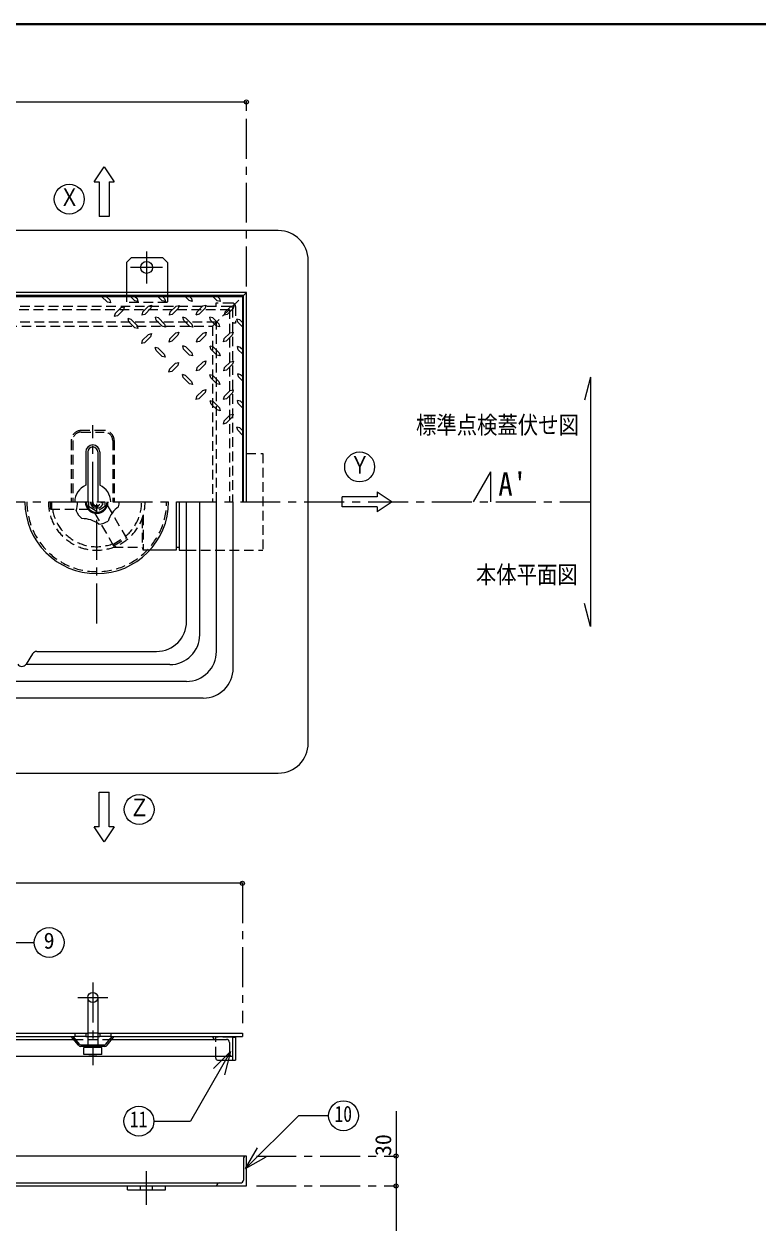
# Model space of a CAD drawing. Units: millimetres at full size, sheet at 1:8; details may follow other scales. Extents: x -1685 to 1555, y -1115 to 1133.
# Drawn here: x -832 to -97, y -77 to 1133 of the extents above; entities that cross this region are included whole.
import ezdxf
from ezdxf.enums import TextEntityAlignment as Align

# ---------------------------------------------------------------- set-up
doc = ezdxf.new("R2010")
doc.units = ezdxf.units.MM
doc.header["$LTSCALE"] = 8
doc.header["$PDMODE"] = 32
doc.header["$PDSIZE"] = 4
doc.linetypes.add('CHAIN1', pattern=[8, 5, -1, 1, -1])
doc.linetypes.add('DASHED1', pattern=[1.8, 1.2, -0.6])
doc.layers.add('0-0_ﾚｲﾔ1', color=4, linetype='Continuous', lineweight=9)
doc.styles.add('ＭＳ ゴシック', font='')
doc.styles.get('ＭＳ ゴシック').set_extended_font_data('MS Gothic')

msp = doc.modelspace()

# ---------------------------------------------------------------- linework, layer by layer
at = {"layer": '0-0_ﾚｲﾔ1', "color": 1, "lineweight": 40}
msp.add_line((1555.424, 1133.018), (-1684.576, 1133.018), dxfattribs=at)
at = {"layer": '0-0_ﾚｲﾔ1'}
for p, q in [((-1329.576, 1055.018), (-609.576, 1055.018)), ((-577.576, 926.018), (-1361.576, 926.018)), ((-724.576, 899.018), (-729.576, 894.018)), ((-724.576, 899.018), (-693.576, 899.018)), ((-688.576, 894.018), (-693.576, 899.018)), ((-547.576, 654.018), (-547.576, 896.018)), ((-729.576, 894.018), (-729.576, 864.018)), ((-688.576, 894.018), (-688.576, 864.018)), ((-754.645, 860.018), (-748.817, 854.329)), ((-725.674, 860.018), (-721.335, 855.679)), ((-721.239, 860.018), (-719.117, 857.897)), ((-698.192, 860.018), (-693.853, 855.679)), ((-693.66, 860.018), (-691.539, 857.897)), ((-671.029, 860.018), (-666.949, 855.775)), ((-666.66, 860.018), (-664.635, 857.993)), ((-643.132, 860.018), (-638.792, 855.679)), ((-638.696, 860.018), (-636.574, 857.897)), ((-612.576, 861.018), (-613.576, 860.018)), ((-718.249, 854.907), (-721.335, 855.679)), ((-719.117, 857.897), (-718.249, 854.907)), ((-711.403, 841.986), (-705.328, 848.061)), ((-690.767, 854.811), (-693.853, 855.679)), ((-691.539, 857.897), (-690.767, 854.811)), ((-683.921, 841.89), (-677.846, 847.965)), ((-663.864, 855.004), (-666.949, 855.775)), ((-664.635, 857.993), (-663.864, 855.004)), ((-657.017, 842.082), (-650.942, 848.157)), ((-635.707, 854.811), (-638.792, 855.679)), ((-636.574, 857.897), (-635.707, 854.811)), ((-628.86, 841.89), (-622.785, 847.965)), ((-741.199, 842.757), (-741.971, 839.768)), ((-738.885, 840.54), (-741.971, 839.768)), ((-738.885, 840.54), (-732.81, 846.615)), ((-727.41, 834.657), (-728.182, 837.743)), ((-725.192, 836.972), (-728.182, 837.743)), ((-725.192, 836.972), (-719.117, 830.8)), ((-713.717, 844.204), (-714.489, 841.215)), ((-711.403, 841.986), (-714.489, 841.215)), ((-699.928, 836.104), (-700.699, 839.19)), ((-697.71, 838.418), (-700.699, 839.19)), ((-699.928, 836.104), (-693.853, 830.029)), ((-697.71, 838.418), (-691.635, 832.247)), ((-686.235, 844.107), (-687.007, 841.118)), ((-683.921, 841.89), (-687.007, 841.118)), ((-672.446, 836.007), (-673.217, 839.093)), ((-670.228, 838.322), (-673.217, 839.093)), ((-672.446, 836.007), (-666.371, 829.932)), ((-670.228, 838.322), (-664.153, 832.15)), ((-659.332, 844.3), (-660.103, 841.311)), ((-657.017, 842.082), (-660.103, 841.311)), ((-645.542, 836.2), (-646.314, 839.286)), ((-643.324, 838.515), (-646.314, 839.286)), ((-645.542, 836.2), (-639.467, 830.125)), ((-643.324, 838.515), (-637.249, 832.343)), ((-631.174, 844.107), (-631.946, 841.118)), ((-628.86, 841.89), (-631.946, 841.118)), ((-616.035, 836.49), (-619.121, 837.261)), ((-618.253, 834.175), (-619.121, 837.261)), ((-616.035, 836.49), (-613.576, 833.679)), ((-727.41, 834.657), (-721.335, 828.582)), ((-718.249, 827.811), (-721.335, 828.582)), ((-719.117, 830.8), (-718.249, 827.811)), ((-690.767, 829.257), (-693.853, 830.029)), ((-691.635, 832.247), (-690.767, 829.257)), ((-663.285, 829.161), (-666.371, 829.932)), ((-664.153, 832.15), (-663.285, 829.161)), ((-636.382, 829.354), (-639.467, 830.125)), ((-637.249, 832.343), (-636.382, 829.354)), ((-618.253, 834.175), (-613.576, 829.499)), ((-714.007, 815.757), (-714.778, 812.768)), ((-711.692, 813.54), (-714.778, 812.768)), ((-711.692, 813.54), (-705.617, 819.615)), ((-686.524, 817.204), (-687.296, 814.215)), ((-684.21, 814.986), (-687.296, 814.215)), ((-684.21, 814.986), (-678.135, 821.061)), ((-659.042, 817.107), (-659.814, 814.118)), ((-656.728, 814.89), (-659.814, 814.118)), ((-656.728, 814.89), (-650.653, 820.965)), ((-632.139, 817.3), (-632.91, 814.311)), ((-629.824, 815.082), (-632.91, 814.311)), ((-629.824, 815.082), (-623.749, 821.157)), ((-700.121, 805.825), (-700.892, 808.911)), ((-697.903, 808.14), (-700.892, 808.911)), ((-700.121, 805.825), (-694.046, 799.75)), ((-697.903, 808.14), (-691.828, 801.968)), ((-690.96, 798.979), (-694.046, 799.75)), ((-691.828, 801.968), (-690.96, 798.979)), ((-672.639, 807.272), (-673.41, 810.357)), ((-670.421, 809.586), (-673.41, 810.357)), ((-672.639, 807.272), (-666.564, 801.197)), ((-670.421, 809.586), (-664.346, 803.415)), ((-663.478, 800.425), (-666.564, 801.197)), ((-664.346, 803.415), (-663.478, 800.425)), ((-645.157, 807.175), (-645.928, 810.261)), ((-642.939, 809.49), (-645.928, 810.261)), ((-645.157, 807.175), (-639.082, 801.1)), ((-642.939, 809.49), (-636.864, 803.318)), ((-635.996, 800.329), (-639.082, 801.1)), ((-636.864, 803.318), (-635.996, 800.329)), ((-615.457, 808.911), (-618.542, 809.682)), ((-617.674, 806.597), (-618.542, 809.682)), ((-617.674, 806.597), (-613.576, 802.499)), ((-615.457, 808.911), (-613.576, 807.031)), ((-686.717, 786.925), (-687.489, 783.936)), ((-684.403, 784.707), (-678.328, 790.782)), ((-659.235, 788.372), (-660.007, 785.382)), ((-656.921, 786.154), (-650.846, 792.229)), ((-631.753, 788.275), (-632.524, 785.286)), ((-629.439, 786.057), (-623.364, 792.132)), ((-684.403, 784.707), (-687.489, 783.936)), ((-672.832, 778.536), (-673.603, 781.622)), ((-670.614, 780.85), (-673.603, 781.622)), ((-672.832, 778.536), (-666.757, 772.461)), ((-670.614, 780.85), (-664.539, 774.679)), ((-664.539, 774.679), (-663.671, 771.69)), ((-656.921, 786.154), (-660.007, 785.382)), ((-645.349, 778.44), (-646.121, 781.525)), ((-643.132, 780.754), (-646.121, 781.525)), ((-645.349, 778.44), (-639.274, 772.365)), ((-643.132, 780.754), (-637.057, 774.582)), ((-637.057, 774.582), (-636.189, 771.593)), ((-629.439, 786.057), (-632.524, 785.286)), ((-615.071, 781.525), (-618.157, 782.297)), ((-617.385, 779.211), (-618.157, 782.297)), ((-617.385, 779.211), (-613.576, 775.402)), ((-615.071, 781.525), (-613.576, 780.031)), ((-663.671, 771.69), (-666.757, 772.461)), ((-657.114, 757.418), (-651.039, 763.493)), ((-636.189, 771.593), (-639.274, 772.365)), ((-629.632, 757.322), (-623.557, 763.397)), ((-659.428, 759.636), (-660.199, 756.647)), ((-657.114, 757.418), (-660.199, 756.647)), ((-642.649, 754.429), (-645.735, 755.2)), ((-644.867, 752.115), (-645.735, 755.2)), ((-644.867, 752.115), (-638.792, 746.136)), ((-642.649, 754.429), (-636.574, 748.354)), ((-631.946, 759.54), (-632.717, 756.55)), ((-629.632, 757.322), (-632.717, 756.55)), ((-615.553, 754.815), (-618.639, 755.586)), ((-617.771, 752.5), (-618.639, 755.586)), ((-617.771, 752.5), (-613.576, 748.138)), ((-615.553, 754.815), (-613.576, 752.838)), ((-635.707, 745.268), (-638.792, 746.136)), ((-636.574, 748.354), (-635.707, 745.268)), ((-632.042, 735.047), (-625.967, 741.122)), ((-629.728, 732.829), (-623.749, 738.904)), ((-632.042, 735.047), (-632.814, 731.961)), ((-629.728, 732.829), (-632.814, 731.961)), ((-616.035, 728.104), (-619.121, 728.875)), ((-618.253, 725.79), (-619.121, 728.875)), ((-616.035, 728.104), (-613.576, 725.645)), ((-618.253, 725.79), (-613.576, 720.926)), ((-680.076, 654.018), (-680.076, 605.518)), ((-677.076, 654.018), (-677.076, 605.518)), ((-656.365, 520.807), (-656.365, 654.018)), ((-622.788, 487.23), (-622.788, 654.018)), ((-680.076, 605.518), (-706.362, 605.518)), ((-680.076, 608.518), (-677.076, 608.518)), ((-677.076, 605.518), (-669.576, 605.518)), ((-686.365, 490.807), (-830.744, 490.807)), ((-652.788, 457.23), (-1286.365, 457.23)), ((-613.576, 271.518), (-1325.576, 271.518)), ((-770.576, 121.218), (-768.576, 121.218)), ((-758.576, 121.218), (-756.576, 121.218)), ((-962.576, 115.018), (-782.676, 115.018)), ((-770.576, 118.018), (-768.576, 118.018)), ((-758.576, 118.018), (-756.576, 118.018)), ((-744.476, 115.018), (-640.576, 115.018)), ((-623.576, 98.018), (-1315.576, 98.018)), ((-640.376, 96.218), (-640.376, 98.018)), ((-638.376, 94.218), (-623.576, 94.218)), ((-459.576, 43.018), (-459.576, -76.982)), ((-728.576, -35.982), (-728.576, -31.982)), ((-728.576, -35.982), (-690.576, -35.982)), ((-690.576, -35.982), (-690.576, -31.982))]:
    msp.add_line(p, q, dxfattribs=at)
at = {"layer": '0-0_ﾚｲﾔ1', "linetype": 'CHAIN1'}
for p, q in [((-609.576, 870.018), (-609.576, 1055.018)), ((-709.576, 905.018), (-709.576, 873.018)), ((-693.576, 889.018), (-725.576, 889.018)), ((-763.576, 654.018), (-763.576, 731.018)), ((-382.076, 654.018), (-364.576, 684.018)), ((-364.576, 654.018), (-364.576, 684.018)), ((-1575.576, 654.018), (-264.576, 654.018)), ((-759.576, 532.018), (-759.576, 654.018)), ((-613.576, 271.518), (-613.576, 131.218)), ((-763.576, 172.018), (-763.576, 89.018)), ((-778.576, 157.018), (-748.576, 157.018)), ((-599.576, -1.982), (-459.576, -1.982)), ((-709.576, -50.982), (-709.576, -16.982)), ((-599.576, -31.982), (-459.576, -31.982))]:
    msp.add_line(p, q, dxfattribs=at)
at = {"layer": '0-0_ﾚｲﾔ1', "color": 7, "lineweight": 18}
for p, q in [((-762.076, 975.018), (-752.076, 990.018)), ((-752.076, 990.018), (-742.076, 975.018)), ((-762.076, 975.018), (-757.076, 975.018)), ((-757.076, 975.018), (-757.076, 940.018)), ((-747.076, 975.018), (-742.076, 975.018)), ((-609.576, 864.018), (-1329.576, 864.018)), ((-612.576, 861.018), (-1326.576, 861.018)), ((-612.576, 861.018), (-609.576, 864.018)), ((-612.576, 654.018), (-612.576, 861.018)), ((-609.576, 654.018), (-609.576, 864.018)), ((-768.576, 704.018), (-768.576, 654.018)), ((-758.576, 704.018), (-758.576, 654.018)), ((-669.576, 534.018), (-669.576, 654.018)), ((-547.576, 412.018), (-547.576, 654.018)), ((-478.576, 659.018), (-513.576, 659.018)), ((-478.576, 664.018), (-478.576, 659.018)), ((-478.576, 664.018), (-463.576, 654.018)), ((-463.576, 654.018), (-478.576, 644.018)), ((-478.576, 649.018), (-478.576, 644.018)), ((-823.801, 501.692), (-830.352, 491.344)), ((-819.576, 504.018), (-699.576, 504.018)), ((-1361.576, 382.018), (-577.576, 382.018)), ((-747.076, 328.018), (-747.076, 363.018)), ((-757.076, 328.018), (-762.076, 328.018)), ((-752.076, 313.018), (-762.076, 328.018)), ((-742.076, 328.018), (-752.076, 313.018)), ((-742.076, 328.018), (-747.076, 328.018)), ((-768.576, 157.018), (-768.576, 109.518)), ((-758.576, 157.018), (-758.576, 109.518)), ((-781.576, 121.218), (-770.576, 121.218)), ((-770.576, 121.218), (-770.576, 118.018)), ((-756.576, 121.218), (-745.576, 121.218)), ((-756.576, 121.218), (-756.576, 118.018)), ((-770.576, 118.018), (-781.576, 118.018)), ((-745.576, 118.018), (-756.576, 118.018)), ((-623.576, 117.218), (-620.376, 117.218)), ((-620.376, 117.218), (-620.376, 94.218)), ((-754.576, 107.018), (-772.576, 107.018)), ((-772.576, 100.018), (-772.576, 107.018)), ((-767.576, 99.518), (-772.576, 100.018)), ((-754.576, 100.018), (-772.576, 100.018)), ((-768.576, 108.018), (-768.576, 107.418)), ((-763.576, 100.018), (-767.576, 99.518)), ((-759.576, 99.518), (-767.576, 99.518)), ((-763.576, 107.018), (-763.576, 100.018)), ((-759.576, 107.518), (-754.576, 107.018)), ((-758.576, 108.018), (-758.576, 107.418)), ((-754.576, 100.018), (-754.576, 107.018)), ((-625.464, 102.724), (-665.726, 32.99)), ((-625.464, 102.724), (-642.435, 85.754)), ((-625.464, 102.724), (-631.676, 79.542)), ((-623.576, 98.018), (-623.576, 94.218)), ((-623.576, 94.218), (-620.376, 94.218)), ((-610.404, -14.602), (-557.345, 38.458)), ((-527.279, 38.458), (-557.345, 38.458)), ((-702.326, 32.99), (-665.726, 32.99)), ((-610.404, -14.602), (-598.404, 6.183)), ((-609.576, -1.982), (-1329.576, -1.982)), ((-610.404, -14.602), (-589.62, -2.602)), ((-1302.576, -28.982), (-636.576, -28.982)), ((-1299.576, -31.982), (-639.576, -31.982))]:
    msp.add_line(p, q, dxfattribs=at)
at = {"layer": '0-0_ﾚｲﾔ1', "color": 5, "lineweight": 25}
for p, q in [((-1325.576, 860.018), (-613.576, 860.018)), ((-613.576, 860.018), (-613.576, 654.018)), ((-264.576, 779.018), (-270.788, 755.836)), ((-264.576, 779.018), (-264.576, 529.018)), ((-770.576, 704.018), (-770.576, 670.601)), ((-756.576, 704.018), (-756.576, 670.601)), ((-264.576, 529.018), (-270.788, 552.2)), ((-1157.576, 121.218), (-781.576, 121.218)), ((-781.576, 121.218), (-781.576, 118.018)), ((-745.576, 121.218), (-613.576, 121.218)), ((-745.576, 121.218), (-745.576, 118.018)), ((-613.576, 121.218), (-613.576, 118.018)), ((-1157.576, 118.018), (-781.576, 118.018)), ((-777.977, 109.144), (-785.076, 118.018)), ((-776.806, 110.081), (-783.155, 118.018)), ((-775.634, 109.518), (-751.518, 109.518)), ((-750.347, 110.081), (-743.997, 118.018)), ((-749.176, 109.144), (-742.076, 118.018)), ((-745.576, 118.018), (-613.576, 118.018)), ((-640.576, 115.018), (-629.576, 115.018)), ((-626.576, 112.018), (-626.576, 101.018)), ((-623.576, 118.018), (-623.576, 98.018)), ((-751.518, 108.018), (-775.634, 108.018)), ((-612.576, -4.982), (-612.576, -25.982)), ((-609.576, -31.982), (-609.576, -1.982)), ((-639.576, -31.982), (-609.576, -31.982)), ((-636.576, -28.982), (-615.576, -28.982))]:
    msp.add_line(p, q, dxfattribs=at)
at = {"layer": '0-0_ﾚｲﾔ1', "linetype": 'DASHED1'}
for p, q in [((-729.576, 864.018), (-729.576, 854.018)), ((-688.576, 864.018), (-688.576, 854.018)), ((-624.045, 849.55), (-613.576, 860.018)), ((-1312.576, 847.018), (-626.576, 847.018)), ((-688.576, 854.018), (-729.576, 854.018)), ((-640.376, 853.218), (-640.376, 850.018)), ((-623.576, 853.218), (-640.376, 853.218)), ((-626.576, 847.018), (-626.576, 654.018)), ((-620.376, 850.018), (-620.376, 833.218)), ((-639.576, 834.018), (-1299.576, 834.018)), ((-639.576, 654.018), (-639.576, 834.018)), ((-620.376, 833.218), (-623.576, 833.218)), ((-609.576, 702.518), (-593.076, 702.518)), ((-593.076, 702.518), (-593.076, 605.518)), ((-806.076, 646.518), (-806.076, 654.018)), ((-804.576, 646.518), (-804.576, 654.018)), ((-767.826, 654.018), (-767.826, 646.518)), ((-751.326, 654.018), (-751.326, 649.255)), ((-806.076, 646.518), (-767.826, 646.518)), ((-759.576, 644.492), (-767.826, 649.255)), ((-748.956, 650.623), (-761.946, 643.123)), ((-761.946, 643.123), (-742.821, 609.998)), ((-748.956, 650.623), (-729.831, 617.498)), ((-714.076, 637.225), (-714.076, 608.518)), ((-713.076, 640.234), (-713.076, 605.518)), ((-743.571, 611.297), (-730.581, 618.797)), ((-742.821, 609.998), (-729.831, 617.498)), ((-742.783, 608.518), (-714.076, 608.518)), ((-714.076, 608.518), (-713.076, 605.518)), ((-706.362, 605.518), (-713.076, 605.518)), ((-669.576, 605.518), (-593.076, 605.518)), ((-758.576, 121.218), (-768.576, 121.218)), ((-782.676, 115.018), (-744.476, 115.018)), ((-768.576, 118.018), (-758.576, 118.018)), ((-768.576, 109.518), (-768.576, 108.018)), ((-758.576, 109.518), (-758.576, 108.018)), ((-623.576, 117.218), (-640.376, 117.218)), ((-640.376, 98.018), (-640.376, 117.218)), ((-715.576, -35.982), (-715.576, -31.982)), ((-703.576, -35.982), (-703.576, -31.982))]:
    msp.add_line(p, q, dxfattribs=at)
at = {"layer": '0-0_ﾚｲﾔ1', "color": 7, "linetype": 'DASHED1', "lineweight": 18}
for p, q in [((-625.176, 850.018), (-1313.976, 850.018)), ((-643.576, 830.018), (-624.045, 849.55)), ((-623.576, 848.418), (-623.576, 654.018)), ((-1295.576, 830.018), (-643.576, 830.018)), ((-643.576, 830.018), (-643.576, 654.018)), ((-785.076, 715.518), (-785.076, 654.018)), ((-783.576, 715.518), (-783.576, 654.018)), ((-752.076, 725.518), (-775.076, 725.518)), ((-775.076, 724.018), (-752.076, 724.018)), ((-743.576, 715.518), (-743.576, 654.018)), ((-742.076, 715.518), (-742.076, 654.018)), ((-769.576, 109.518), (-769.576, 108.018)), ((-757.576, 109.518), (-757.576, 108.018))]:
    msp.add_line(p, q, dxfattribs=at)
at = {"layer": '0-0_ﾚｲﾔ1', "color": 3, "lineweight": 18}
for p, q in [((-639.576, 504.018), (-639.576, 654.018)), ((-669.576, 474.018), (-1269.576, 474.018))]:
    msp.add_line(p, q, dxfattribs=at)
at = {"layer": '0-0_ﾚｲﾔ1', "color": 7, "lineweight": 18}
for points in [[(-747.076, 975.018), (-747.076, 940.018), (-757.076, 940.018)], [(-478.576, 649.018), (-513.576, 649.018), (-513.576, 659.018)], [(-757.076, 328.018), (-757.076, 363.018), (-747.076, 363.018)], [(-884.408, 119.695), (-859.641, 212.128), (-822.277, 212.128)], [(-772.576, 107.018), (-767.576, 107.518), (-763.576, 107.018)], [(-763.576, 107.018), (-759.576, 107.518), (-767.576, 107.518)], [(-754.576, 100.018), (-759.576, 99.518), (-763.576, 100.018)]]:
    msp.add_lwpolyline(points, dxfattribs=at)
at = {"layer": '0-0_ﾚｲﾔ1'}
for points in [[(-750.071, 860.018), (-746.599, 856.547), (-745.732, 853.461), (-748.817, 854.329)], [(-741.199, 842.757), (-735.028, 848.929), (-732.039, 849.7), (-732.81, 846.615)], [(-713.717, 844.204), (-707.546, 850.375), (-704.557, 851.147), (-705.328, 848.061)], [(-686.235, 844.107), (-680.064, 850.279), (-677.074, 851.05), (-677.846, 847.965)], [(-659.332, 844.3), (-653.16, 850.472), (-650.171, 851.243), (-650.942, 848.157)], [(-631.174, 844.107), (-625.003, 850.279), (-622.014, 851.05), (-622.785, 847.965)], [(-686.524, 817.204), (-680.353, 823.375), (-677.364, 824.147), (-678.135, 821.061)], [(-659.042, 817.107), (-652.871, 823.279), (-649.882, 824.05), (-650.653, 820.965)], [(-632.139, 817.3), (-625.967, 823.472), (-622.978, 824.243), (-623.749, 821.157)], [(-714.007, 815.757), (-707.835, 821.929), (-704.846, 822.7), (-705.617, 819.615)], [(-686.717, 786.925), (-680.546, 793.097), (-677.557, 793.868), (-678.328, 790.782)], [(-659.235, 788.372), (-653.064, 794.543), (-650.074, 795.315), (-650.846, 792.229)], [(-631.753, 788.275), (-625.582, 794.447), (-622.592, 795.218), (-623.364, 792.132)], [(-659.428, 759.636), (-653.257, 765.807), (-650.267, 766.579), (-651.039, 763.493)], [(-631.946, 759.54), (-625.774, 765.711), (-622.785, 766.482), (-623.557, 763.397)], [(-625.967, 741.122), (-622.882, 741.99), (-623.749, 738.904)]]:
    msp.add_lwpolyline(points, dxfattribs=at)
at = {"layer": '0-0_ﾚｲﾔ1', "color": 7, "lineweight": 18}
for centre in [(-787.076, 957.518), (-496.076, 689.018), (-717.076, 345.518), (-807.277, 212.128), (-512.279, 38.458), (-717.326, 32.99)]:
    msp.add_circle(centre, 15, dxfattribs=at)
at = {"layer": '0-0_ﾚｲﾔ1'}
msp.add_circle((-709.576, 889.018), 6, dxfattribs=at)
at = {"layer": '0-0_ﾚｲﾔ1', "color": 5, "lineweight": 25}
msp.add_circle((-763.576, 157.018), 5, dxfattribs=at)
at = {"layer": '0-0_ﾚｲﾔ1'}
for centre, radius, start, end in [((-577.576, 896.018), 30, 0, 90), ((-686.365, 520.807), 30, 270, 0), ((-652.788, 487.23), 30, 270, 0), ((-638.376, 96.218), 2, 180, 270)]:
    msp.add_arc(centre, radius, start, end, dxfattribs=at)
at = {"layer": '0-0_ﾚｲﾔ1', "color": 7, "linetype": 'DASHED1', "lineweight": 18}
for centre, radius, start, end in [((-625.176, 848.418), 1.6, 0, 90), ((-775.076, 715.518), 10, 90, 180), ((-775.076, 715.518), 8.5, 90, 180), ((-752.076, 715.518), 10, 0, 90), ((-752.076, 715.518), 8.5, 0, 90)]:
    msp.add_arc(centre, radius, start, end, dxfattribs=at)
at = {"layer": '0-0_ﾚｲﾔ1', "linetype": 'DASHED1'}
for centre, radius, start, end in [((-623.576, 850.018), 3.2, 0, 90), ((-759.576, 654.018), 70, 180, 0), ((-759.576, 654.018), 48.5, 180, 0), ((-759.576, 654.018), 5, 180, 0), ((-759.576, 654.018), 4, 180, 0), ((-759.576, 654.018), 45, 309.59407, 0), ((-759.576, 654.018), 45, 189.59407, 290.40593)]:
    msp.add_arc(centre, radius, start, end, dxfattribs=at)
at = {"layer": '0-0_ﾚｲﾔ1', "color": 5, "lineweight": 25}
for centre, radius, start, end in [((-763.576, 704.018), 7, 0, 180), ((-763.576, 654.018), 18, 112.88538, 180), ((-763.576, 654.018), 18, 0, 67.11462), ((-775.634, 111.018), 3, 218.65981, 270), ((-775.634, 111.018), 1.5, 218.65981, 270), ((-751.518, 111.018), 1.5, 270, 321.34019), ((-751.518, 111.018), 3, 270, 321.34019), ((-640.576, 118.018), 3, 180, 270), ((-629.576, 112.018), 3, 0, 90), ((-623.576, 101.018), 3, 180, 270), ((-609.576, -4.982), 3, 90, 180), ((-636.576, -31.982), 3, 90, 180), ((-615.576, -25.982), 3, 270, 0)]:
    msp.add_arc(centre, radius, start, end, dxfattribs=at)
at = {"layer": '0-0_ﾚｲﾔ1', "color": 7, "lineweight": 18}
for centre, radius, start, end in [((-763.576, 704.018), 5, 0, 180), ((-759.576, 654.018), 72, 180, 0), ((-806.448, 654.018), 27.75, 341.07536, 0), ((-759.576, 654.018), 11.5, 180, 0), ((-759.576, 654.018), 10.5, 180, 0), ((-759.576, 654.018), 6.5, 180, 0), ((-759.576, 654.018), 22.5, 347.57818, 360), ((-759.576, 654.018), 22.5, 203.57818, 228.42182), ((-721.656, 626.468), 27.75, 125.07536, 162.92464), ((-774.06, 609.441), 27.75, 53.07536, 90.92464), ((-759.576, 654.018), 22.5, 275.57818, 300.42182), ((-699.576, 534.018), 30, 270, 0), ((-819.576, 499.018), 5, 90, 147.66647), ((-834.576, 494.018), 5, 212.33353, 327.66647), ((-577.576, 412.018), 30, 270, 0)]:
    msp.add_arc(centre, radius, start, end, dxfattribs=at)
at = {"layer": '0-0_ﾚｲﾔ1', "color": 3, "lineweight": 18}
msp.add_arc((-669.576, 504.018), 30, 270, 0, dxfattribs=at)
at = {"layer": '0-0_ﾚｲﾔ1', "color": 1}
for p in [(-609.576, 1055.018), (-613.576, 271.518), (-459.576, -1.982), (-459.576, -31.982)]:
    msp.add_point(p, dxfattribs=at)

# ---------------------------------------------------------------- texts
at = {"layer": '0-0_ﾚｲﾔ1', "color": 7, "style": 'ＭＳ ゴシック'}
for s, height, width, p in [('Ｘ', 17.6, 0.85, (-797.076, 945.518)), ('標準点検蓋伏せ図', 17.6, 0.85, (-439.576, 717.018)), ('Ｙ', 17.6, 0.85, (-506.076, 677.018)), ("A'", 23.46, 0.9, (-357.076, 653.018)), ('本体平面図', 17.6, 0.85, (-379.576, 567.018)), ('Ｚ', 17.6, 0.85, (-727.076, 333.518)), ('11', 16.13, 0.8, (-726.326, 21.99)), ('10', 16.13, 0.8, (-521.279, 27.458))]:
    msp.add_text(s, height=height, dxfattribs=dict(at, width=width)).set_placement(p, align=Align.BOTTOM_LEFT)
msp.add_text('9', height=16.13, dxfattribs=at).set_placement((-812.777, 201.128), align=Align.BOTTOM_LEFT)
msp.add_text('30', height=16.13, rotation=90, dxfattribs=at).set_placement((-459.576, -1.982), align=Align.BOTTOM_LEFT)

doc.saveas('drawing.dxf')
